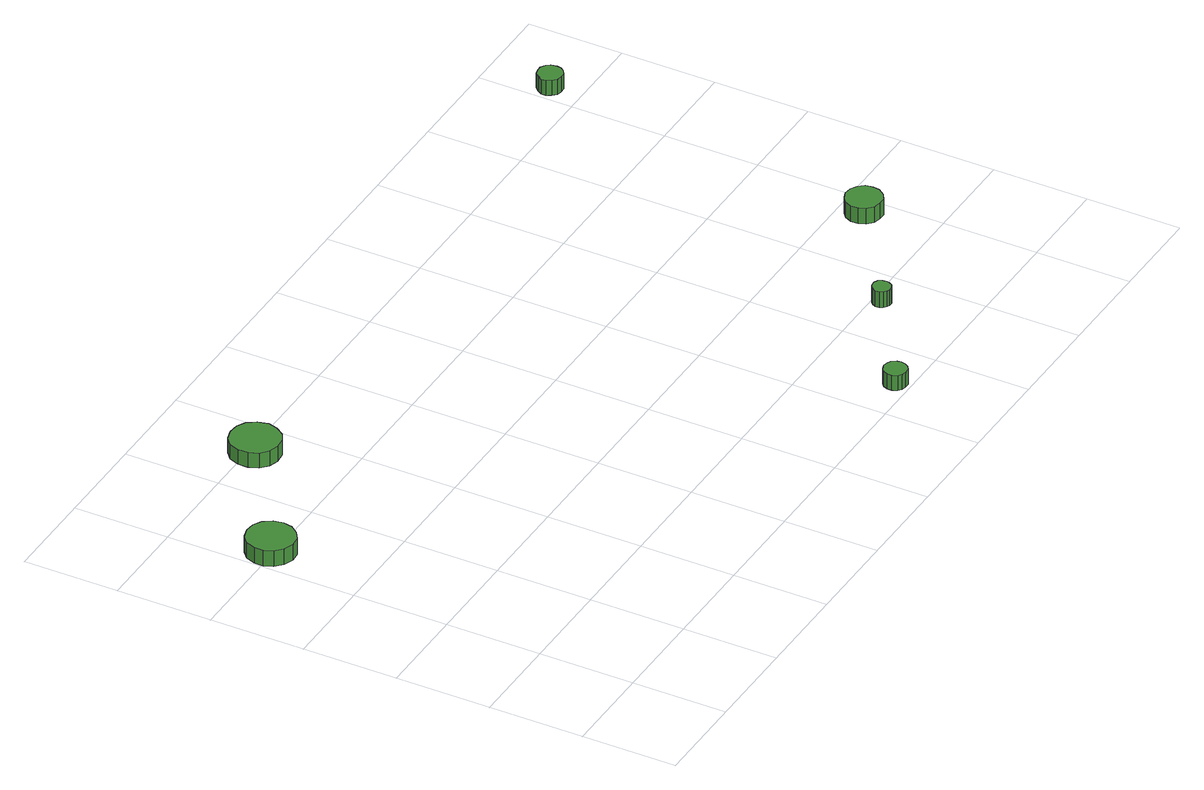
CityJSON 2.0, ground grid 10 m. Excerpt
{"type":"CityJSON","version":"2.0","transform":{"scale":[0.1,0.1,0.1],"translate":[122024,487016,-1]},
"CityObjects":{
"tree1":{"type":"SolitaryVegetationObject","attributes":{"function":"something"},"geometry":[{"type":"MultiSurface","lod":"1","boundaries":[[[0,1,2,3,4,5,6,7,8,9,10,11,12,13,14]],[[15,16,17,18,19,20,21,22,23,24,25,26,27,28,29]],[[0,29,28,1]],[[1,28,27,2]],[[2,27,26,3]],[[3,26,25,4]],[[4,25,24,5]],[[5,24,23,6]],[[6,23,22,7]],[[7,22,21,8]],[[8,21,20,9]],[[9,20,19,10]],[[10,19,18,11]],[[11,18,17,12]],[[12,17,16,13]],[[13,16,15,14]],[[14,15,29,0]]]}]},
"tree2":{"type":"SolitaryVegetationObject","attributes":{"function":"something"},"geometry":[{"type":"MultiSurface","lod":"1","boundaries":[[[30,31,32,33,34,35,36,37,38,39,40,41,42,43,44]],[[45,46,47,48,49,50,51,52,53,54,55,56,57,58,59]],[[30,59,58,31]],[[31,58,57,32]],[[32,57,56,33]],[[33,56,55,34]],[[34,55,54,35]],[[35,54,53,36]],[[36,53,52,37]],[[37,52,51,38]],[[38,51,50,39]],[[39,50,49,40]],[[40,49,48,41]],[[41,48,47,42]],[[42,47,46,43]],[[43,46,45,44]],[[44,45,59,30]]]}]},
"tree3":{"type":"SolitaryVegetationObject","attributes":{"function":"something"},"geometry":[{"type":"MultiSurface","lod":"1","boundaries":[[[60,61,62,63,64,65,66,67,68,69,70,71,72,73,74]],[[75,76,77,78,79,80,81,82,83,84,85,86,87,88,89]],[[60,89,88,61]],[[61,88,87,62]],[[62,87,86,63]],[[63,86,85,64]],[[64,85,84,65]],[[65,84,83,66]],[[66,83,82,67]],[[67,82,81,68]],[[68,81,80,69]],[[69,80,79,70]],[[70,79,78,71]],[[71,78,77,72]],[[72,77,76,73]],[[73,76,75,74]],[[74,75,89,60]]]}]},
"tree4":{"type":"SolitaryVegetationObject","attributes":{"function":"something"},"geometry":[{"type":"MultiSurface","lod":"1","boundaries":[[[90,91,92,93,94,95,96,97,98,99,100,101,102,103,104]],[[105,106,107,108,109,110,111,112,113,114,115,116,117,118,119]],[[90,119,118,91]],[[91,118,117,92]],[[92,117,116,93]],[[93,116,115,94]],[[94,115,114,95]],[[95,114,113,96]],[[96,113,112,97]],[[97,112,111,98]],[[98,111,110,99]],[[99,110,109,100]],[[100,109,108,101]],[[101,108,107,102]],[[102,107,106,103]],[[103,106,105,104]],[[104,105,119,90]]]}]},
"tree5":{"type":"SolitaryVegetationObject","attributes":{"function":"something"},"geometry":[{"type":"MultiSurface","lod":"1","boundaries":[[[120,121,122,123,124,125,126,127,128,129,130,131,132,133,134]],[[135,136,137,138,139,140,141,142,143,144,145,146,147,148,149]],[[120,149,148,121]],[[121,148,147,122]],[[122,147,146,123]],[[123,146,145,124]],[[124,145,144,125]],[[125,144,143,126]],[[126,143,142,127]],[[127,142,141,128]],[[128,141,140,129]],[[129,140,139,130]],[[130,139,138,131]],[[131,138,137,132]],[[132,137,136,133]],[[133,136,135,134]],[[134,135,149,120]]]}]},
"tree6":{"type":"SolitaryVegetationObject","attributes":{"function":"something"},"geometry":[{"type":"MultiSurface","lod":"1","boundaries":[[[150,151,152,153,154,155,156,157,158,159,160,161,162,163,164]],[[165,166,167,168,169,170,171,172,173,174,175,176,177,178,179]],[[150,179,178,151]],[[151,178,177,152]],[[152,177,176,153]],[[153,176,175,154]],[[154,175,174,155]],[[155,174,173,156]],[[156,173,172,157]],[[157,172,171,158]],[[158,171,170,159]],[[159,170,169,160]],[[160,169,168,161]],[[161,168,167,162]],[[162,167,166,163]],[[163,166,165,164]],[[164,165,179,150]]]}]}
},
"vertices":[
[51,403,26],[49,413,26],[43,422,26],[34,427,26],[24,428,26],[14,425,26],[6,418,26],[2,408,26],[2,398,26],[6,389,26],[14,382,26],[24,378,26],[34,379,26],[43,385,26],[49,393,26],[49,393,8],[43,385,8],[34,379,8],[24,378,8],[14,382,8],[6,389,8],[2,398,8],[2,408,8],[6,418,8],[14,425,8],[24,428,8],[34,427,8],[43,422,8],[49,413,8],[51,403,8],
[188,493,25],[185,504,25],[179,513,25],[170,518,25],[159,519,25],[149,516,25],[141,509,25],[137,499,25],[137,488,25],[141,478,25],[149,471,25],[159,468,25],[170,469,25],[179,474,25],[185,483,25],[185,483,8],[179,474,8],[170,469,8],[159,468,8],[149,471,8],[141,478,8],[137,488,8],[137,499,8],[141,509,8],[149,516,8],[159,519,8],[170,518,8],[179,513,8],[185,504,8],[188,493,8],
[558,14,28],[557,18,28],[554,23,28],[550,25,28],[545,26,28],[540,24,28],[536,21,28],[534,16,28],[534,11,28],[536,6,28],[540,3,28],[545,2,28],[550,2,28],[554,5,28],[557,9,28],[557,9,11],[554,5,11],[550,2,11],[545,2,11],[540,3,11],[536,6,11],[534,11,11],[534,16,11],[536,21,11],[540,24,11],[545,26,11],[550,25,11],[554,23,11],[557,18,11],[558,14,11],
[666,88,29],[665,92,29],[663,96,29],[659,98,29],[655,98,29],[652,97,29],[649,94,29],[647,90,29],[647,86,29],[649,83,29],[652,80,29],[655,79,29],[659,79,29],[663,81,29],[665,85,29],[665,85,11],[663,81,11],[659,79,11],[655,79,11],[652,80,11],[649,83,11],[647,86,11],[647,90,11],[649,94,11],[652,97,11],[655,98,11],[659,98,11],[663,96,11],[665,92,11],[666,88,11],
[794,172,30],[793,180,30],[788,186,30],[781,190,30],[773,191,30],[766,188,30],[760,183,30],[757,176,30],[757,168,30],[760,161,30],[766,156,30],[773,154,30],[781,154,30],[788,158,30],[793,165,30],[793,165,12],[788,158,12],[781,154,12],[773,154,12],[766,156,12],[760,161,12],[757,168,12],[757,176,12],[760,183,12],[766,188,12],[773,191,12],[781,190,12],[788,186,12],[793,180,12],[794,172,12],
[829,531,27],[828,537,27],[825,541,27],[820,544,27],[815,544,27],[810,543,27],[806,539,27],[803,534,27],[803,529,27],[806,524,27],[810,520,27],[815,519,27],[820,519,27],[825,522,27],[828,526,27],[828,526,10],[825,522,10],[820,519,10],[815,519,10],[810,520,10],[806,524,10],[803,529,10],[803,534,10],[806,539,10],[810,543,10],[815,544,10],[820,544,10],[825,541,10],[828,537,10],[829,531,10]
]}
